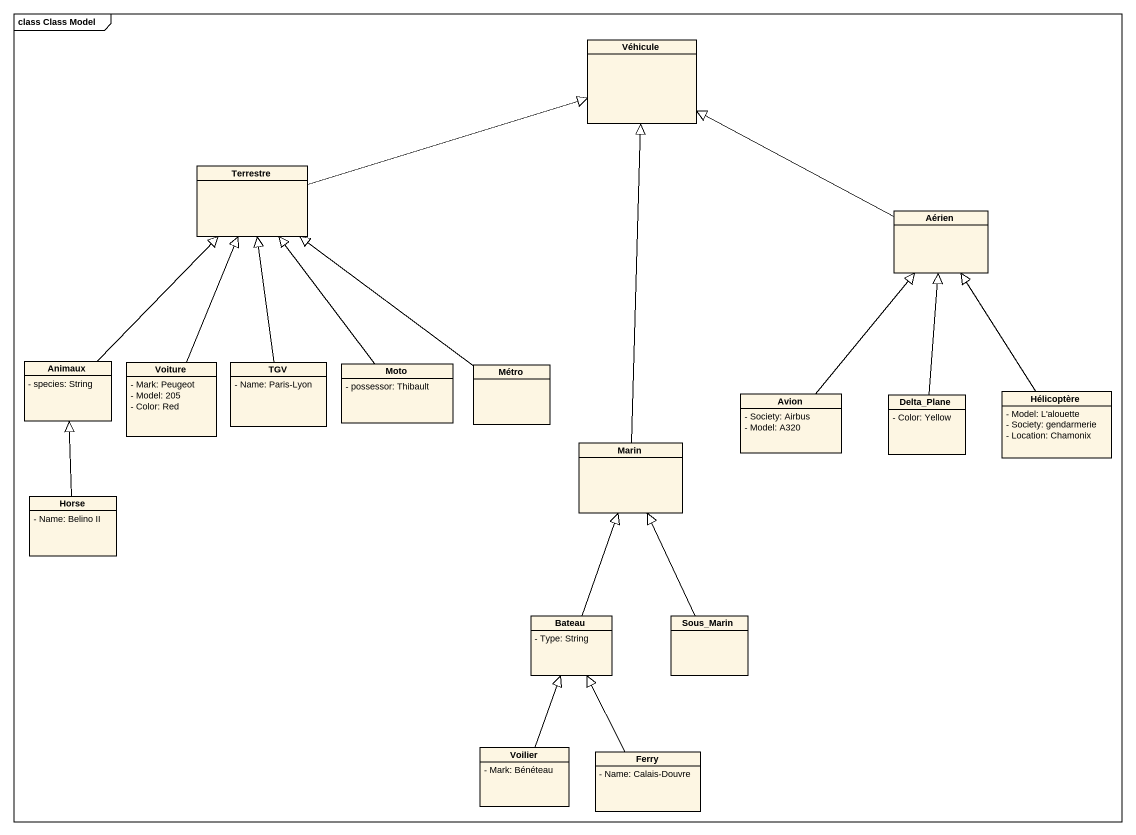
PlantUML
@startuml
mainframe class Class Model
hide circle
hide empty members
skinparam classAttributeIconSize 0
class Véhicule
class Terrestre
class Aérien
class Animaux {
  - species: String
}
class Voiture {
  - Mark: Peugeot
  - Model: 205
  - Color: Red
}
class TGV {
  - Name: Paris-Lyon
}
class Moto {
  - possessor: Thibault
}
class Métro
class Avion {
  - Society: Airbus
  - Model: A320
}
class Delta_Plane {
  - Color: Yellow
}
class Hélicoptère {
  - Model: L'alouette
  - Society: gendarmerie
  - Location: Chamonix
}
class Marin
class Horse {
  - Name: Belino II
}
class Bateau {
  - Type: String
}
class Sous_Marin
class Voilier {
  - Mark: Bénéteau
}
class Ferry {
  - Name: Calais-Douvre
}
Terrestre -right-|> Véhicule
Aérien -left-|> Véhicule
Animaux -up-|> Terrestre
Voiture -up-|> Terrestre
TGV -up-|> Terrestre
Moto -up-|> Terrestre
Métro -up-|> Terrestre
Avion -up-|> Aérien
Delta_Plane -up-|> Aérien
Hélicoptère -up-|> Aérien
Marin -up-|> Véhicule
Horse -up-|> Animaux
Bateau -up-|> Marin
Sous_Marin -up-|> Marin
Voilier -up-|> Bateau
Ferry -up-|> Bateau
@enduml
